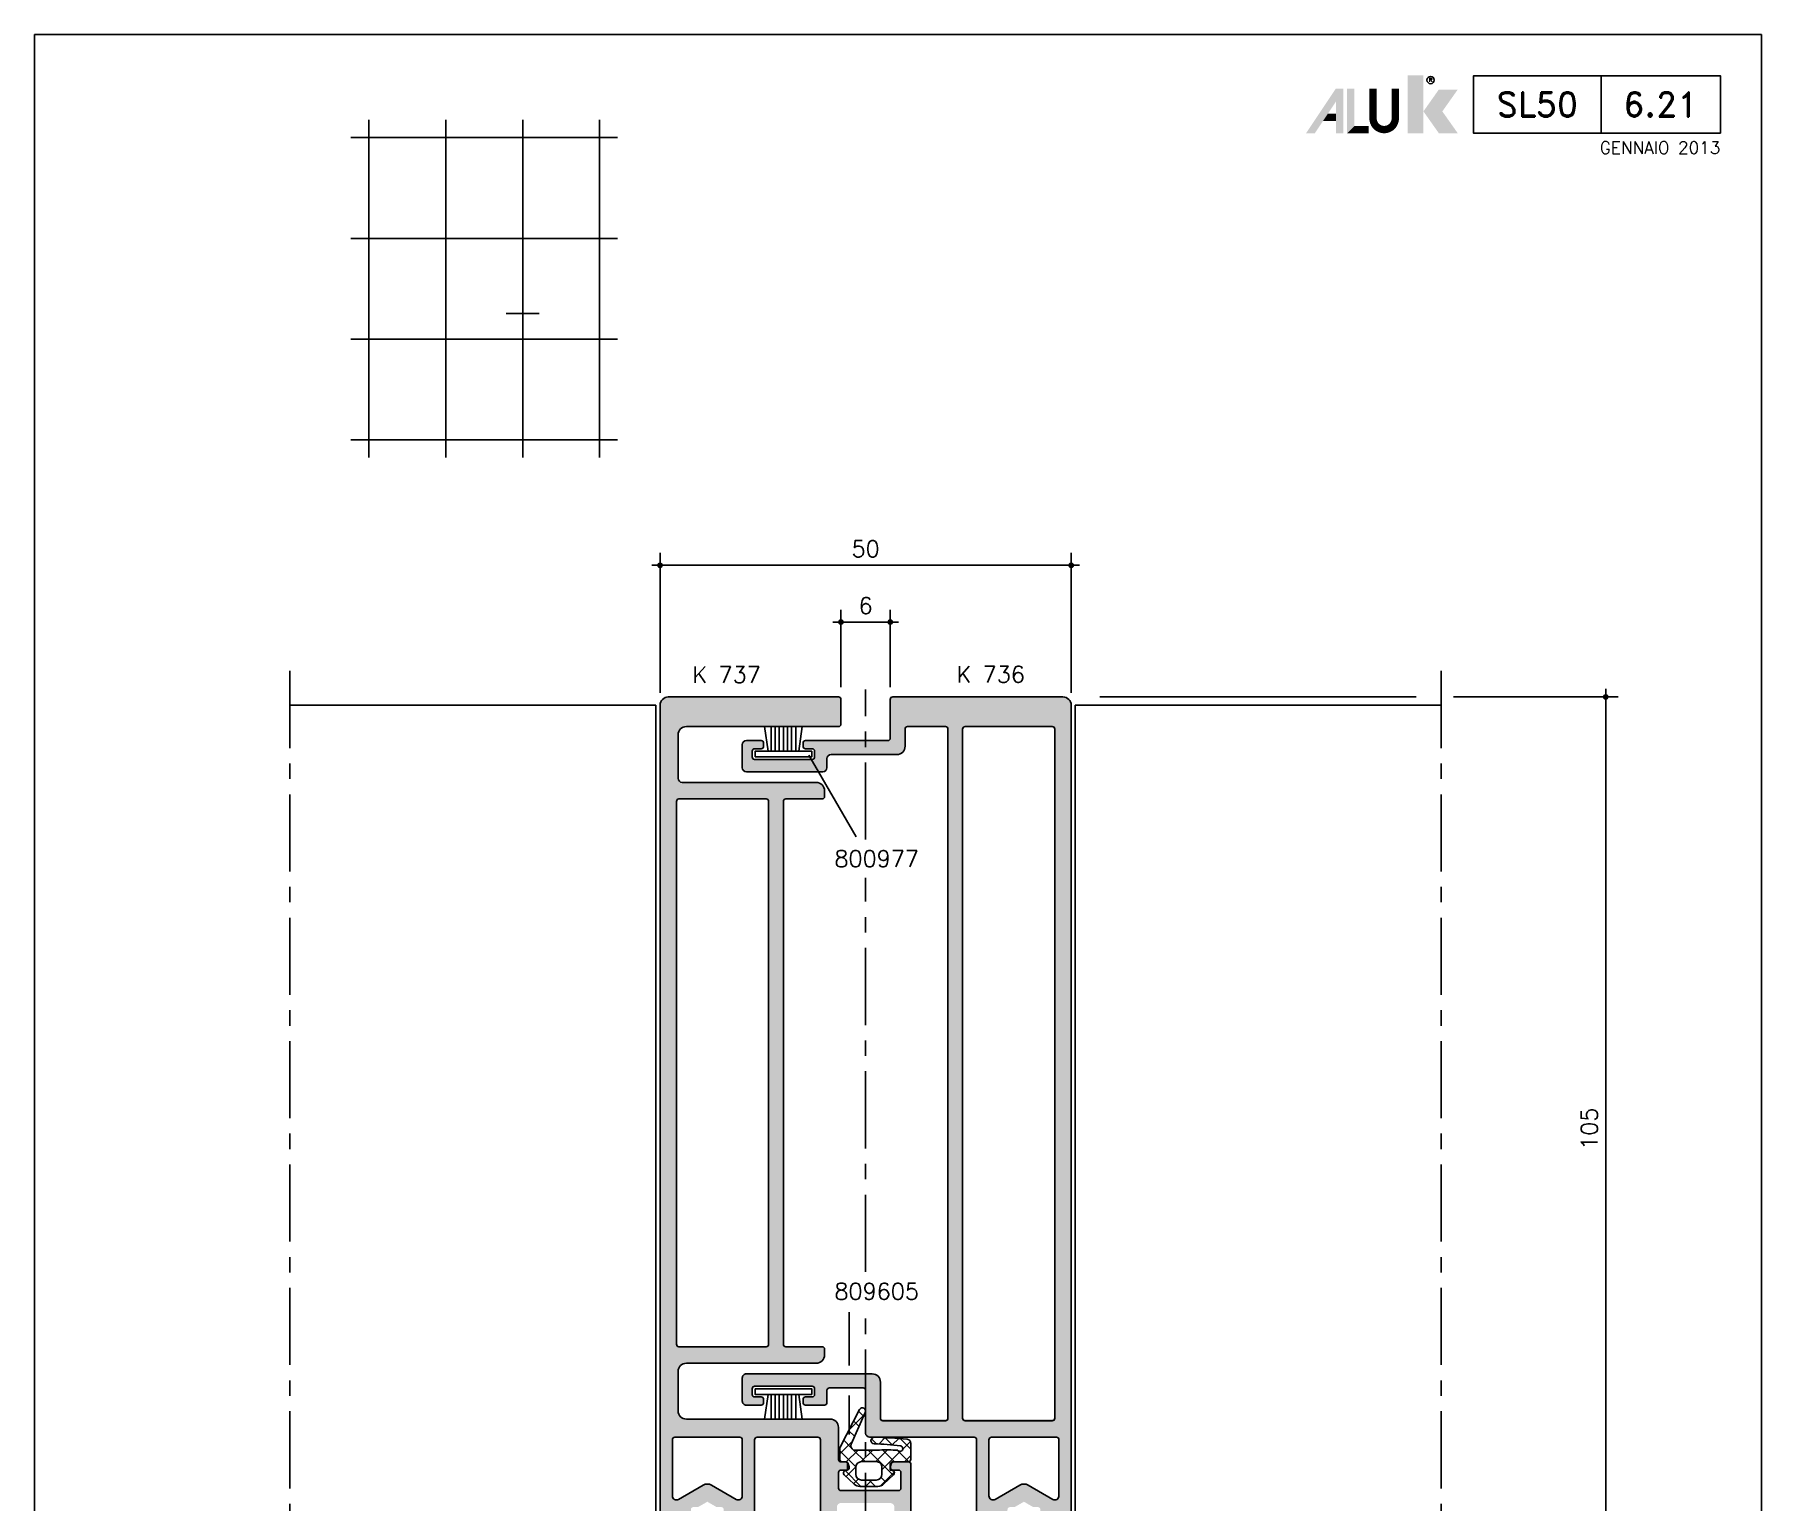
# Model space of a CAD drawing. Extents: x 0 to 4131, y -1600 to 527.
# Drawn here: x 690 to 900, y -201.3 to -23 of the extents above; entities that cross this region are included whole.
import ezdxf
from ezdxf.enums import TextEntityAlignment as Align

# ---------------------------------------------------------------- set-up
doc = ezdxf.new("R2010")
doc.units = 0
doc.header["$LTSCALE"] = 7.5
doc.header["$MEASUREMENT"] = 0
doc.linetypes.add('CENTER', pattern=[2, 1.25, -0.25, 0.25, -0.25])
doc.layers.get('0').update_dxf_attribs({"linetype": 'CONTINUOUS'})
doc.layers.get('DEFPOINTS').update_dxf_attribs({"linetype": 'CONTINUOUS'})
for name, color, linetype in [('ASSI', 1, 'CENTER'), ('FILL', 8, 'CONTINUOUS'), ('FINE', 7, 'CONTINUOUS'), ('GOMMA', 3, 'CONTINUOUS'), ('GROSSA', 4, 'CONTINUOUS'), ('MARCHIO', 7, 'CONTINUOUS'), ('QUOTE', 254, 'CONTINUOUS')]:
    doc.layers.add(name, color=color, linetype=linetype)
doc.styles.add('RD', font='ROMAND.SHX', dxfattribs={"height": 3})
doc.styles.get("Standard").update_dxf_attribs({"font": 'romans.shx'})
doc.dimstyles.new('SCALA_1-1$0', dxfattribs={"dimtxt": 2, "dimasz": 1, "dimexe": 1.5, "dimexo": 1.5, "dimgap": 1, "dimtad": 3, "dimdsep": 46, "dimtxsty": 'Standard', "dimblk1": 'PUNTO', "dimblk2": 'PUNTO', "dimsah": 1, "dimcen": 0.09, "dimclrt": 2, "dimadec": 0, "dimazin": 0, "dimtfac": 0.7, "dimtmove": 0, "dimatfit": 3, "dimldrblk": 'PUNTO', "dimfxl": 1, "dimtolj": 2, "dimarcsym": 0})

# ---------------------------------------------------------------- blocks, each defined once
blk = doc.blocks.new('PUNTO')
blk.add_line((-1, 0), (1, 0))
at = {"const_width": 0.35}
blk.add_lwpolyline([(-0.1750000000000114, 0, 1), (0.1750000000000114, 0, 1)], format="xyb", close=True, dxfattribs=at)
blk = doc.blocks.new('*D197')
at = {"layer": 'DEFPOINTS', "color": 0, "transparency": 16777216}
for p in [(861.0636724934901, -103.5325072467887), (881.0636724934901, -103.5325072467887), (861.0636724934901, -208.5325072467887)]:
    blk.add_point(p, dxfattribs=at)
at = {"layer": 'QUOTE', "color": 0, "lineweight": -2, "transparency": 16777216}
for p, q in [((862.5636724934901, -103.5325072467887), (882.5636724934901, -103.5325072467887)), ((881.0636724934901, -207.5325072467887), (881.0636724934901, -104.5325072467887)), ((862.5636724934901, -208.5325072467887), (882.5636724934901, -208.5325072467887))]:
    blk.add_line(p, q, dxfattribs=at)
for p, rotation in [((881.0636724934901, -103.5325072467887), 90), ((881.0636724934901, -208.5325072467887), 270)]:
    blk.add_blockref('PUNTO', p, dxfattribs=dict(at, rotation=rotation))
at = {"layer": 'QUOTE', "color": 2, "transparency": 16777216, "insert": (879.0636724934899, -156.0325072467889), "char_height": 2, "attachment_point": 5, "rotation": 90}
blk.add_mtext('\\A2;105', dxfattribs=at)
blk = doc.blocks.new('*D199')
at = {"layer": 'DEFPOINTS', "color": 0, "transparency": 16777216}
for p in [(816.0636724934895, -87.5311396012612), (766.0636724934895, -104.5325072467888), (816.0636724934895, -104.532507246789)]:
    blk.add_point(p, dxfattribs=at)
at = {"layer": 'QUOTE', "color": 0, "lineweight": -2, "transparency": 16777216}
for p, q in [((766.0636724934895, -103.0325072467888), (766.0636724934895, -86.0311396012612)), ((816.0636724934895, -103.032507246789), (816.0636724934895, -86.0311396012612)), ((767.0636724934895, -87.5311396012612), (815.0636724934895, -87.5311396012612))]:
    blk.add_line(p, q, dxfattribs=at)
at = {"layer": 'QUOTE', "color": 0, "lineweight": -2, "transparency": 16777216, "rotation": 180}
blk.add_blockref('PUNTO', (766.0636724934895, -87.5311396012612), dxfattribs=at)
at = {"layer": 'QUOTE', "color": 0, "lineweight": -2, "transparency": 16777216}
blk.add_blockref('PUNTO', (816.0636724934895, -87.5311396012612), dxfattribs=at)
at = {"layer": 'QUOTE', "color": 2, "transparency": 16777216, "insert": (791.0636724934895, -85.5311396012612), "char_height": 2, "attachment_point": 5}
blk.add_mtext('\\A2;50', dxfattribs=at)
blk = doc.blocks.new('*D200')
at = {"layer": 'DEFPOINTS', "color": 0, "transparency": 16777216}
for p in [(794.0605244104049, -94.42499442584449), (788.0636724934895, -103.8325072467889), (794.0605244104049, -103.832507246789)]:
    blk.add_point(p, dxfattribs=at)
at = {"layer": 'QUOTE', "color": 0, "lineweight": -2, "transparency": 16777216}
for p, q in [((788.0636724934895, -102.3325072467889), (788.0636724934895, -92.92499442584449)), ((789.0636724934895, -94.42499442584449), (793.0605244104049, -94.42499442584449)), ((794.0605244104049, -102.332507246789), (794.0605244104049, -92.92499442584449))]:
    blk.add_line(p, q, dxfattribs=at)
at = {"layer": 'QUOTE', "color": 0, "lineweight": -2, "transparency": 16777216, "rotation": 180}
blk.add_blockref('PUNTO', (788.0636724934895, -94.42499442584449), dxfattribs=at)
at = {"layer": 'QUOTE', "color": 0, "lineweight": -2, "transparency": 16777216}
blk.add_blockref('PUNTO', (794.0605244104049, -94.42499442584449), dxfattribs=at)
at = {"layer": 'QUOTE', "color": 2, "transparency": 16777216, "insert": (791.0620984519472, -92.42499442584449), "char_height": 2, "attachment_point": 5}
blk.add_mtext('\\A2;6', dxfattribs=at)
blk = doc.blocks.new('NMD')
at = {"layer": 'MARCHIO'}
blk.add_line((-19.50147934574323, -11.99999999951831), (-19.50147934574323, -5), dxfattribs=at)
at = {"layer": 'MARCHIO', "const_width": 0.8940816252993522}
blk.add_lwpolyline([(-44.52990537063704, -6.560045326696226), (-44.52990537063704, -10.20148341598349, -1), (-47.2328569124073, -10.20148341598349), (-47.2328569124073, -6.560045326696226)], format="xyb", dxfattribs=at)
at = {"layer": 'MARCHIO'}
blk.add_lwpolyline([(-5, -11.9999999995182), (-35.0029586914865, -11.99999999951831), (-35.0029586914865, -5.000000000000114), (-5, -5)], close=True, dxfattribs=at)
blk.add_circle((-40.22975519054793, -5.53274893474395), 0.442301161380581, dxfattribs=at)
for points in [[(-43.01116324381744, -4.962846688377454), (-41.13419014878346, -4.962846688377454), (-43.01116324381741, -11.99999999951829), (-41.1341901487834, -11.99999999951832)], [(-55.38160161531025, -11.99999999951829), (-54.30890331492077, -11.99999999951829), (-51.75496516676219, -6.560045326696248), (-51.73432503771241, -8.13813258370574)], [(-51.75496516676219, -6.560045326696248), (-51.73432503771241, -8.13813258370574), (-50.84024341241303, -6.560045326696248), (-50.84024341241303, -11.99999999951832)], [(-51.73432503771238, -11.99999999951832), (-50.84024341241303, -11.99999999951832), (-51.73432503771241, -8.13813258370574)], [(-50.38284926682724, -6.560045326696226), (-49.48876764152789, -6.560045326696226), (-50.38284926682724, -11.99999999951832), (-49.48876764152789, -11.10591837421894)], [(-39.22923636995171, -6.682906760413069), (-36.93009059657882, -6.68290676041309), (-41.10585751316535, -9.341453379965678), (-38.80671173979249, -9.341453379965678)], [(-52.72995742831989, -9.631581169617007), (-53.32601184518612, -10.52566279491632), (-51.73432503771235, -9.631581169616993), (-51.73432503771238, -10.52566279491634)], [(-41.10585751316535, -9.341453379965678), (-38.80671173979249, -9.341453379965678), (-39.22923636995174, -11.99999999951832), (-36.93009059657888, -11.99999999951832)], [(-49.48876764152789, -11.10591837421894), (-50.38284926682724, -11.99999999951832), (-47.76870756949228, -11.10591837421898), (-47.76870756949228, -11.99999999951832)]]:
    blk.add_solid(points, dxfattribs=at)
blk.add_text('R', height=0.4444645296249439, dxfattribs=at).set_placement((-40.22975519054793, -5.53274893474395), align=Align.MIDDLE)
at = {"layer": 'MARCHIO', "color": 2, "style": 'RD'}
for tag, p in [('SERIE', (-27.24999999999983, -8.5)), ('PAG', (-12.24999999999983, -8.5))]:
    blk.add_attdef(tag, text='', height=3, dxfattribs=at).set_placement(p, align=Align.MIDDLE)
at = {"layer": 'MARCHIO', "color": 2}
blk.add_attdef('REVISIONE', text='', height=1.5, dxfattribs=at).set_placement((-5.004068828642176, -14.50321972118864), align=Align.RIGHT)

msp = doc.modelspace()

# ---------------------------------------------------------------- hatches: boundary and pattern name
at = {"layer": 'FILL'}
h = msp.add_hatch(color=253, dxfattribs=at)
edge = h.paths.add_edge_path(flags=17)
edge.add_arc((768.3636724934895, -116.2325072467892), 0.3000000000000682, 89.99999999999729, 179.9999999999891)
edge.add_line((768.0636724934895, -116.2325072467892), (768.0636724934895, -182.2325072467887))
edge.add_arc((768.3636724934895, -182.2325072467887), 0.3000000000000398, 180.0000000000054, 270.0000000000054)
edge.add_line((768.3636724934895, -182.5325072467887), (778.9636724934901, -182.5325072467888))
edge.add_arc((778.9636724934901, -182.2325072467888), 0.3000000000000398, 269.9999999999946, 359.9999999999946)
edge.add_line((779.2636724934903, -182.2325072467888), (779.2636724934895, -116.2325072467891))
edge.add_arc((778.9636724934894, -116.2325072467891), 0.3000000000000114, 359.9999999999946, 449.9999999999891)
edge.add_line((778.9636724934894, -115.9325072467891), (768.3636724934895, -115.9325072467892))
edge = h.paths.add_edge_path()
edge.add_line((772.947647089705, -202.0325072467889), (771.8136724934893, -201.3778067084096))
edge.add_line((771.8136724934893, -201.3778067084096), (770.6796978972737, -202.0325072467888))
edge.add_line((770.6796978972739, -202.0325072467888), (770.1136724934895, -202.0325072467889))
edge.add_arc((770.1136724934894, -202.3325072467889), 0.3000000000000114, 89.99999999998914, 179.9999999999946)
edge.add_line((769.8136724934893, -202.3325072467889), (769.8136724934893, -203.2325072467889))
edge.add_arc((769.5136724934895, -203.232507246789), 0.2999999999998977, -89.99999999998909, 2.1714186004828662e-11, ccw=False)
edge.add_line((769.5136724934896, -203.5325072467889), (767.8636724934895, -203.5325072467889))
edge.add_arc((767.8636724934895, -203.8325072467889), 0.2999999999999545, 90, 180.0000000000109)
edge.add_line((767.5636724934895, -203.832507246789), (767.5636724934895, -207.0325072467889))
edge.add_arc((767.8636724934895, -207.032507246789), 0.2999999999999545, 179.9999999999891, 270)
edge.add_line((767.8636724934895, -207.3325072467889), (768.7636724934896, -207.332507246789))
edge.add_arc((768.7636724934896, -207.6325072467889), 0.2999999999999545, -1.0913936421275139e-11, 90, ccw=False)
edge.add_line((769.0636724934895, -207.632507246789), (769.0636724934895, -207.708243178077))
edge.add_arc((768.7636724934896, -207.7082431780771), 0.2999999999999545, -44.999999999999886, 1.0913936421275139e-11, ccw=False)
edge.add_line((768.9758045278454, -207.920375212433), (768.4515404591334, -208.4446392811448))
edge.add_arc((768.2394084247776, -208.2325072467889), 0.2999999999999542, 270, 315, ccw=False)
edge.add_line((768.2394084247776, -208.5325072467888), (766.3636724934895, -208.5325072467888))
edge.add_arc((766.3636724934895, -208.2325072467889), 0.2999999999999545, 179.9999999999891, 270, ccw=False)
edge.add_line((766.0636724934895, -208.2325072467888), (766.0636724934895, -104.5325072467889))
edge.add_arc((767.0636724934895, -104.5325072467888), 1, 90, 179.9999999999984, ccw=False)
edge.add_line((767.0636724934895, -103.5325072467888), (787.7636724934896, -103.5325072467888))
edge.add_arc((787.7636724934896, -103.8325072467888), 0.2999999999999545, -1.0913936421275139e-11, 90, ccw=False)
edge.add_line((788.0636724934895, -103.8325072467889), (788.0636724934895, -106.8325072467889))
edge.add_arc((787.7636724934896, -106.8325072467889), 0.2999999999999545, -90, 5.4001247917767614e-12, ccw=False)
edge.add_line((787.7636724934896, -107.1325072467889), (769.2636724934896, -107.1325072467889))
edge.add_arc((769.2636724934896, -108.1325072467889), 1, 90, 180)
edge.add_line((768.2636724934896, -108.1325072467889), (768.2636724934896, -113.4325072467889))
edge.add_arc((768.7636724934896, -113.4325072467889), 0.5, 180, 270)
edge.add_line((768.7636724934896, -113.9325072467889), (785.0668205765742, -113.9325072467889))
edge.add_arc((785.0668205765742, -114.9325072467889), 1, 0, 90, ccw=False)
edge.add_line((786.0668205765742, -114.9325072467889), (786.0668205765742, -115.6325072467889))
edge.add_arc((785.7668205765741, -115.6325072467889), 0.3000000000000256, 269.99999999999187, 359.99999999999454, ccw=False)
edge.add_line((785.766820576574, -115.9325072467889), (781.3636724934895, -115.932507246789))
edge.add_arc((781.3636724934896, -116.2325072467889), 0.3000000000000114, 90.00000000000813, 180)
edge.add_line((781.0636724934895, -116.2325072467889), (781.0636724934895, -182.2325072467887))
edge.add_arc((781.3636724934895, -182.2325072467888), 0.2999999999999829, 179.9999999999946, 269.9999999999946)
edge.add_line((781.3636724934895, -182.5325072467887), (785.766820576574, -182.5325072467887))
edge.add_arc((785.766820576574, -182.8325072467887), 0.3000000000000398, 5.4001247917767614e-12, 90.0000000000054, ccw=False)
edge.add_line((786.0668205765742, -182.8325072467887), (786.0668205765742, -183.5325072467889))
edge.add_arc((785.0668205765742, -183.5325072467888), 1, -90, 0, ccw=False)
edge.add_line((785.0668205765742, -184.5325072467888), (769.2636724934896, -184.5325072467888))
edge.add_arc((769.2636724934896, -185.5325072467888), 1, 90, 180)
edge.add_line((768.2636724934896, -185.5325072467888), (768.2636724934896, -190.3325072467888))
edge.add_arc((769.2636724934896, -190.3325072467888), 1, 180, 270)
edge.add_line((769.2636724934896, -191.3325072467888), (786.7636724934897, -191.3325072467888))
edge.add_arc((786.5762000840907, -192.5054009212878), 1.1877817459305, -1.3076584923858263, 80.91880067691602, ccw=False)
edge.add_line((787.7636724934896, -192.5325072467888), (787.7636724934895, -196.2325072467889))
edge.add_arc((788.0636724934895, -196.2325072467889), 0.2999999999999545, 179.9999999999946, 270)
edge.add_line((788.0636724934895, -196.5325072467888), (788.6564928165172, -196.5325072467888))
edge.add_arc((788.6564928165172, -196.8325072467889), 0.3000000000000114, 15.000000000004775, 90.00000000000807, ccw=False)
edge.add_line((788.9462705644039, -196.7548615332581), (789.0534502413764, -197.1548615332581))
edge.add_arc((788.7636724934897, -197.2325072467888), 0.2999999999999893, -90.00000000001091, 14.999999999994998, ccw=False)
edge.add_line((788.7636724934896, -197.5325072467888), (788.0636724934894, -197.5325072467889))
edge.add_arc((788.0636724934895, -197.8325072467889), 0.2999999999999545, 90, 180.0000000000054)
edge.add_line((787.7636724934896, -197.8325072467889), (787.7636724934896, -199.7325072467889))
edge.add_arc((788.0636724934895, -199.7325072467889), 0.2999999999999545, 179.9999999999946, 270)
edge.add_line((788.0636724934895, -200.0325072467888), (795.0636724934895, -200.0325072467888))
edge.add_arc((795.0636724934895, -199.7325072467889), 0.2999999999999545, 270.0000000000027, 360.0000000000109)
edge.add_line((795.3636724934895, -199.7325072467888), (795.3636724934895, -197.8325072467888))
edge.add_arc((795.0636724934895, -197.8325072467888), 0.2999999999999545, 0, 90)
edge.add_line((795.0636724934895, -197.5325072467888), (794.3636724934895, -197.5325072467888))
edge.add_arc((794.3636724934894, -197.2325072467888), 0.2999999999999829, 164.9999999999945, 270.00000000001086, ccw=False)
edge.add_line((794.0738947456027, -197.154861533258), (794.1810744225752, -196.7548615332581))
edge.add_arc((794.4708521704619, -196.8325072467889), 0.3000000000000114, 89.99999999998909, 164.9999999999893, ccw=False)
edge.add_line((794.470852170462, -196.5325072467889), (796.2636724934895, -196.5325072467889))
edge.add_arc((796.2636724934895, -196.8325072467889), 0.3000000000000114, 5.4001247917767614e-12, 90.00000000001091, ccw=False)
edge.add_line((796.5636724934895, -196.8325072467889), (796.5636724934895, -207.0325072467888))
edge.add_line((796.5636724934895, -207.0325072467888), (796.5636724934895, -228.2325072467888))
edge.add_arc((796.2636724934896, -228.2325072467889), 0.2999999999999545, -90, 1.0913936421275139e-11, ccw=False)
edge.add_line((796.2636724934896, -228.5325072467888), (794.9636724934894, -228.5325072467888))
edge.add_line((794.9636724934894, -228.5325072467888), (794.2636724934895, -227.8325072467889))
edge.add_line((794.2636724934894, -227.8325072467889), (794.2636724934894, -227.3325072467889))
edge.add_line((794.2636724934894, -227.3325072467889), (795.3636724934894, -227.3325072467889))
edge.add_line((795.3636724934895, -227.3325072467889), (795.3636724934895, -225.8604128659251))
edge.add_line((795.3636724934895, -225.8604128659251), (793.0636724934895, -224.5325072467889))
edge.add_line((793.0636724934895, -224.5325072467889), (793.0636724934895, -212.5325072467889))
edge.add_arc((791.0636724934895, -212.5325072467889), 2, 0, 180)
edge.add_line((789.0636724934895, -212.5325072467889), (789.0636724934895, -224.5325072467889))
edge.add_line((789.0636724934895, -224.5325072467889), (786.7636724934895, -225.8604128659251))
edge.add_line((786.7636724934894, -225.8604128659251), (786.7636724934894, -227.3325072467889))
edge.add_line((786.7636724934894, -227.3325072467889), (787.8636724934894, -227.3325072467889))
edge.add_line((787.8636724934895, -227.3325072467889), (787.8636724934895, -227.8325072467889))
edge.add_line((787.8636724934895, -227.8325072467889), (787.1636724934896, -228.5325072467888))
edge.add_line((787.1636724934895, -228.5325072467888), (785.8636724934894, -228.5325072467889))
edge.add_arc((785.8636724934894, -228.2325072467889), 0.3000000000000114, 180.0000000000109, 270.00000000001086, ccw=False)
edge.add_line((785.5636724934893, -228.2325072467889), (785.5636724934895, -193.8325072467888))
edge.add_arc((785.2636724934896, -193.8325072467888), 0.2999999999999545, 359.9999999999946, 450)
edge.add_line((785.2636724934896, -193.5325072467888), (777.8636724934893, -193.5325072467888))
edge.add_arc((777.8636724934893, -193.8325072467887), 0.2999999999999545, 90.00000000000271, 180.0000000000109)
edge.add_line((777.5636724934893, -193.8325072467887), (777.5636724934894, -208.2325072467888))
edge.add_arc((777.2636724934896, -208.2325072467889), 0.2999999999999545, -90, 1.0913936421275139e-11, ccw=False)
edge.add_line((777.2636724934896, -208.5325072467888), (775.3879365622014, -208.5325072467888))
edge.add_arc((775.3879365622014, -208.2325072467888), 0.2999999999999829, 224.9999999999866, 269.9999999999864, ccw=False)
edge.add_line((775.1758045278455, -208.4446392811448), (774.6515404591336, -207.9203752124329))
edge.add_arc((774.8636724934895, -207.7082431780769), 0.3000000000000044, 179.9999999999946, 224.9999999999981, ccw=False)
edge.add_line((774.5636724934895, -207.7082431780769), (774.5636724934895, -207.6325072467889))
edge.add_arc((774.8636724934895, -207.6325072467889), 0.2999999999999545, 90, 180.0000000000109, ccw=False)
edge.add_line((774.8636724934895, -207.3325072467889), (775.7636724934896, -207.332507246789))
edge.add_arc((775.7636724934896, -207.032507246789), 0.2999999999999545, 270, 360.0000000000109)
edge.add_line((776.0636724934895, -207.032507246789), (776.0636724934895, -203.8325072467889))
edge.add_arc((775.7636724934896, -203.8325072467889), 0.2999999999999545, 359.9999999999946, 450)
edge.add_line((775.7636724934896, -203.532507246789), (774.1136724934895, -203.532507246789))
edge.add_arc((774.1136724934895, -203.2325072467889), 0.3000000000000682, 180.0000000000109, 270, ccw=False)
edge.add_line((773.8136724934893, -203.2325072467889), (773.8136724934893, -202.3325072467889))
edge.add_arc((773.5136724934894, -202.332507246789), 0.3000000000000682, 5.428146656363167e-12, 90)
edge.add_line((773.5136724934894, -202.0325072467889), (772.9476470897051, -202.0325072467889))
edge = h.paths.add_edge_path(flags=16)
edge.add_line((767.5636724934895, -200.6561188706712), (767.5636724934895, -193.8325072467888))
edge.add_arc((767.8636724934895, -193.8325072467887), 0.2999999999999829, 90.0000000000054, 180.0000000000054, ccw=False)
edge.add_line((767.8636724934895, -193.5325072467887), (775.7636724934894, -193.5325072467888))
edge.add_arc((775.7636724934894, -193.8325072467888), 0.3000000000000398, 5.4001247917767614e-12, 90.0000000000054, ccw=False)
edge.add_line((776.0636724934893, -193.8325072467888), (776.0636724934894, -200.6561188731739))
edge.add_arc((775.5636724934895, -200.6561188731739), 0.4999999999999716, -120.00000010754701, 0, ccw=False)
edge.add_line((775.3136724926767, -201.0891315745968), (772.3136725043266, -199.3570807662459))
edge.add_arc((771.8136725043266, -200.2231061700303), 1.00000000000003, 59.99999999999817, 119.999999999996)
edge.add_line((771.3136725043266, -199.3570807662459), (768.3136724926766, -201.0891315730327))
edge.add_arc((768.0636724934894, -200.6561188706712), 0.4999999999999585, 180, 299.9999998924515, ccw=False)
edge = h.paths.add_edge_path(flags=16)
edge.add_arc((794.0636724934895, -202.0325072467885), 0.5, 0, 90)
edge.add_line((794.0636724934895, -201.5325072467885), (788.0636724934895, -201.5325072467885))
edge.add_arc((788.0636724934895, -202.0325072467885), 0.5, 90, 180)
edge.add_line((787.5636724934895, -202.0325072467885), (787.5636724934895, -207.3363548240819))
edge.add_arc((788.0636724934895, -207.3363548240819), 0.5, 180, 300.0000000000005)
edge.add_arc((791.0636724934895, -212.5325072467886), 5.500000000000106, 59.99999999999869, 120.0000000000002, ccw=False)
edge.add_arc((794.0636724934898, -207.336354824082), 0.4999999999999866, 239.9999999999972, 360.0000000000016)
edge.add_line((794.5636724934898, -207.336354824082), (794.5636724934895, -202.0325072467885))
h = msp.add_hatch(color=253, dxfattribs=at)
edge = h.paths.add_edge_path()
edge.add_arc((807.2636724934896, -207.708243178077), 0.2999999999999545, -44.999999999999886, 0, ccw=False)
edge.add_line((807.4758045278456, -207.9203752124329), (806.9515404591338, -208.4446392811448))
edge.add_arc((806.7394084247777, -208.2325072467888), 0.3000000000000044, 270.00000000001353, 315.0000000000096, ccw=False)
edge.add_line((806.7394084247778, -208.5325072467888), (804.8636724934897, -208.5325072467888))
edge.add_arc((804.8636724934897, -208.2325072467887), 0.3000000000000682, 180.0000000000109, 270, ccw=False)
edge.add_line((804.5636724934895, -208.2325072467888), (804.5636724934897, -193.8325072467887))
edge.add_arc((804.2636724934897, -193.8325072467887), 0.3000000000000114, 1.085629331272839e-11, 90.00000000001086)
edge.add_line((804.2636724934896, -193.5325072467887), (791.5636724934894, -193.5325072467888))
edge.add_arc((791.5636724934895, -193.0325072467888), 0.5, 180, 270, ccw=False)
edge.add_line((791.0636724934895, -193.0325072467888), (791.0636724934897, -187.8325072467887))
edge.add_arc((790.7636724934896, -187.8325072467887), 0.2999999999999403, 359.9999999999946, 450.0000000000027)
edge.add_line((790.7636724934896, -187.5325072467888), (786.6636724934895, -187.5325072467888))
edge.add_arc((786.6636724934895, -187.8325072467888), 0.3000000000000398, 89.99999999999186, 179.9999999999837)
edge.add_line((786.3636724934895, -187.8325072467887), (786.3636724934895, -189.3325072467889))
edge.add_arc((786.0636724934895, -189.3325072467889), 0.2999999999999403, -90.00000000000267, 5.4001247917767614e-12, ccw=False)
edge.add_line((786.0636724934895, -189.6325072467888), (783.7636724934896, -189.6325072467888))
edge.add_arc((783.7636724934895, -189.3325072467886), 0.3000000000001535, 180.0000000000163, 270.00000000000813, ccw=False)
edge.add_line((783.4636724934894, -189.3325072467887), (783.4636724934894, -188.9325072467888))
edge.add_arc((783.7636724934895, -188.9325072467888), 0.3000000000001108, 89.99999999998653, 179.9999999999837, ccw=False)
edge.add_line((783.7636724934896, -188.6325072467887), (784.5636724934895, -188.6325072467888))
edge.add_arc((784.5636724934894, -188.3325072467888), 0.3000000000000114, 270.0000000000109, 360.0000000000109)
edge.add_line((784.8636724934895, -188.3325072467887), (784.8636724934896, -187.6325072467888))
edge.add_arc((784.5636724934895, -187.6325072467888), 0.3000000000000824, 5.42814665636291e-12, 89.99999999999729)
edge.add_line((784.5636724934895, -187.3325072467887), (777.5636724934895, -187.3325072467889))
edge.add_arc((777.5636724934895, -187.6325072467888), 0.2999999999999545, 90, 180)
edge.add_line((777.2636724934896, -187.6325072467888), (777.2636724934895, -188.3325072467889))
edge.add_arc((777.5636724934894, -188.3325072467888), 0.3000000000000114, 180.0000000000109, 270.0000000000109)
edge.add_line((777.5636724934895, -188.6325072467888), (778.3636724934895, -188.6325072467888))
edge.add_arc((778.3636724934895, -188.9325072467888), 0.2999999999999545, 0, 90, ccw=False)
edge.add_line((778.6636724934895, -188.9325072467888), (778.6636724934897, -189.3325072467887))
edge.add_arc((778.3636724934895, -189.3325072467886), 0.3000000000000824, 269.999999999981, 359.99999999998374, ccw=False)
edge.add_line((778.3636724934895, -189.6325072467887), (776.5636724934895, -189.6325072467888))
edge.add_arc((776.5636724934895, -189.1325072467887), 0.5000000000000284, 179.9999999999902, 269.9999999999951, ccw=False)
edge.add_line((776.0636724934895, -189.1325072467887), (776.0636724934895, -186.3325072467889))
edge.add_arc((776.5636724934895, -186.3325072467888), 0.5000000000000568, 90.00000000000648, 180.0000000000065, ccw=False)
edge.add_line((776.5636724934895, -185.8325072467887), (791.8636724934897, -185.8325072467887))
edge.add_arc((791.8636724934897, -186.8325072467887), 1, 0, 90, ccw=False)
edge.add_line((792.8636724934897, -186.8325072467887), (792.8636724934896, -191.0325072467888))
edge.add_arc((793.1636724934897, -191.0325072467887), 0.300000000000054, 180.0000000000054, 270.0000000000027)
edge.add_line((793.1636724934897, -191.3325072467888), (800.7636724934896, -191.3325072467888))
edge.add_arc((800.7636724934896, -191.0325072467887), 0.3000000000000114, 270, 360)
edge.add_line((801.0636724934895, -191.0325072467887), (801.0636724934895, -107.4325072467888))
edge.add_arc((800.7636724934896, -107.4325072467888), 0.2999999999999829, 359.9999999999946, 450.0000000000054)
edge.add_line((800.7636724934896, -107.1325072467889), (796.1605244104051, -107.1325072467889))
edge.add_arc((796.160524410405, -107.4325072467889), 0.3000000000000114, 89.99999999998914, 180)
edge.add_line((795.8605244104049, -107.4325072467889), (795.8605244104049, -109.5325072467887))
edge.add_arc((794.8605244104049, -109.5325072467887), 1, -90, 0, ccw=False)
edge.add_line((794.8605244104049, -110.5325072467887), (786.8636724934894, -110.5325072467888))
edge.add_arc((786.8636724934895, -111.0325072467888), 0.5, 90, 180)
edge.add_line((786.3636724934895, -111.0325072467888), (786.3636724934895, -112.1325072467888))
edge.add_arc((785.8636724934895, -112.1325072467888), 0.5, -90, 0, ccw=False)
edge.add_line((785.8636724934895, -112.6325072467888), (776.5636724934895, -112.6325072467888))
edge.add_arc((776.5636724934895, -112.1325072467888), 0.5, 180, 270, ccw=False)
edge.add_line((776.0636724934895, -112.1325072467888), (776.0636724934895, -109.3325072467888))
edge.add_arc((776.5636724934895, -109.3325072467888), 0.5, 90, 180, ccw=False)
edge.add_line((776.5636724934895, -108.8325072467888), (778.3636724934895, -108.8325072467889))
edge.add_arc((778.3636724934895, -109.1325072467888), 0.2999999999999261, -5.5138116294983774e-12, 90, ccw=False)
edge.add_line((778.6636724934895, -109.1325072467889), (778.6636724934895, -109.5325072467888))
edge.add_arc((778.3636724934894, -109.5325072467889), 0.3000000000000114, -89.99999999998909, 1.0913936421275139e-11, ccw=False)
edge.add_line((778.3636724934895, -109.8325072467889), (777.5636724934895, -109.8325072467889))
edge.add_arc((777.5636724934894, -110.1325072467889), 0.3000000000000114, 89.99999999998914, 179.9999999999891)
edge.add_line((777.2636724934894, -110.1325072467889), (777.2636724934895, -110.8325072467889))
edge.add_arc((777.5636724934895, -110.8325072467889), 0.2999999999999545, 180, 270)
edge.add_line((777.5636724934895, -111.1325072467889), (784.5636724934895, -111.1325072467889))
edge.add_arc((784.5636724934895, -110.8325072467889), 0.2999999999999261, 270, 360.0000000000055)
edge.add_line((784.8636724934895, -110.8325072467889), (784.8636724934896, -110.1325072467889))
edge.add_arc((784.5636724934895, -110.1325072467889), 0.3000000000000114, 1.085629331272839e-11, 90.00000000001086)
edge.add_line((784.5636724934895, -109.8325072467889), (783.7636724934896, -109.8325072467889))
edge.add_arc((783.7636724934896, -109.5325072467888), 0.3000000000000398, 179.9999999999946, 269.9999999999864, ccw=False)
edge.add_line((783.4636724934896, -109.5325072467888), (783.4636724934894, -109.1325072467889))
edge.add_arc((783.7636724934894, -109.132507246789), 0.3000000000000824, 89.99999999998101, 179.9999999999729, ccw=False)
edge.add_line((783.7636724934896, -108.8325072467889), (793.7605244104049, -108.8325072467887))
edge.add_arc((793.7605244104049, -108.5325072467886), 0.3000000000000398, 269.9999999999919, 359.9999999999837)
edge.add_line((794.0605244104049, -108.5325072467887), (794.0605244104049, -103.8325072467888))
edge.add_arc((794.3605244104049, -103.8325072467889), 0.3000000000000256, 89.99999999999193, 179.9999999999837, ccw=False)
edge.add_line((794.3605244104049, -103.5325072467888), (815.0636724934894, -103.5325072467888))
edge.add_arc((815.0636724934895, -104.5325072467888), 1, 0, 90, ccw=False)
edge.add_line((816.0636724934895, -104.5325072467888), (816.0636724934895, -208.2325072467889))
edge.add_arc((815.7636724934894, -208.2325072467888), 0.3000000000000682, 270, 359.99999999998914, ccw=False)
edge.add_line((815.7636724934894, -208.5325072467888), (813.8879365622014, -208.5325072467888))
edge.add_arc((813.8879365622015, -208.232507246789), 0.2999999999998408, 224.9999999999904, 269.9999999999864, ccw=False)
edge.add_line((813.6758045278457, -208.4446392811448), (813.1515404591337, -207.9203752124329))
edge.add_arc((813.3636724934895, -207.7082431780768), 0.3000000000000748, 180.0000000000217, 225.000000000023, ccw=False)
edge.add_line((813.0636724934895, -207.7082431780769), (813.0636724934897, -207.6325072467889))
edge.add_arc((813.3636724934895, -207.6325072467889), 0.2999999999999545, 90, 180, ccw=False)
edge.add_line((813.3636724934895, -207.3325072467889), (814.2636724934895, -207.3325072467889))
edge.add_arc((814.2636724934896, -207.0325072467888), 0.3000000000000682, 270, 360)
edge.add_line((814.5636724934895, -207.0325072467888), (814.5636724934895, -203.8325072467889))
edge.add_arc((814.2636724934896, -203.8325072467889), 0.3000000000000682, 0, 90)
edge.add_line((814.2636724934896, -203.5325072467888), (812.6136724934896, -203.5325072467889))
edge.add_arc((812.6136724934895, -203.2325072467889), 0.2999999999999545, 179.9999999999891, 270, ccw=False)
edge.add_line((812.3136724934895, -203.2325072467889), (812.3136724934895, -202.3325072467889))
edge.add_arc((812.0136724934896, -202.3325072467889), 0.3000000000000682, 1.085629331272633e-11, 90)
edge.add_line((812.0136724934896, -202.0325072467888), (811.4476470897052, -202.0325072467888))
edge.add_line((811.4476470897052, -202.0325072467888), (810.3136724934897, -201.3778067084096))
edge.add_line((810.3136724934895, -201.3778067084096), (809.1796978972739, -202.0325072467889))
edge.add_line((809.1796978972739, -202.0325072467889), (808.6136724934896, -202.0325072467889))
edge.add_arc((808.6136724934897, -202.332507246789), 0.3000000000000682, 90, 179.9999999999891)
edge.add_line((808.3136724934895, -202.3325072467889), (808.3136724934895, -203.2325072467889))
edge.add_arc((808.0136724934896, -203.2325072467889), 0.3000000000000682, -90, 0, ccw=False)
edge.add_line((808.0136724934896, -203.532507246789), (806.3636724934897, -203.532507246789))
edge.add_arc((806.3636724934896, -203.832507246789), 0.3000000000000114, 89.99999999998914, 179.9999999999891)
edge.add_line((806.0636724934895, -203.8325072467889), (806.0636724934895, -207.0325072467888))
edge.add_arc((806.3636724934897, -207.0325072467888), 0.3000000000000682, 180, 270)
edge.add_line((806.3636724934897, -207.3325072467889), (807.2636724934896, -207.3325072467889))
edge.add_arc((807.2636724934896, -207.6325072467889), 0.3000000000000114, 1.0913936421275139e-11, 90.00000000001091, ccw=False)
edge.add_line((807.5636724934895, -207.6325072467889), (807.5636724934895, -207.708243178077))
edge = h.paths.add_edge_path(flags=16)
edge.add_arc((803.1636724934895, -191.0325072467887), 0.3000000000000114, 180, 270)
edge.add_line((803.1636724934895, -191.3325072467887), (813.7636724934894, -191.3325072467887))
edge.add_arc((813.7636724934894, -191.0325072467887), 0.3000000000000114, 269.9999999999891, 359.9999999999891)
edge.add_line((814.0636724934893, -191.0325072467888), (814.0636724934894, -107.4325072467888))
edge.add_arc((813.7636724934896, -107.4325072467888), 0.2999999999999545, 359.9999999999946, 450)
edge.add_line((813.7636724934896, -107.1325072467889), (803.1636724934896, -107.1325072467889))
edge.add_arc((803.1636724934895, -107.4325072467889), 0.3000000000000114, 89.99999999998914, 180)
edge.add_line((802.8636724934895, -107.4325072467889), (802.8636724934895, -191.0325072467888))
edge = h.paths.add_edge_path(flags=16)
edge.add_arc((810.3136724826524, -200.2231061700303), 1.000000000000012, 59.99999999999733, 119.99999999999679, ccw=False)
edge.add_line((810.8136724826525, -199.3570807662459), (813.8136724943024, -201.0891315730326))
edge.add_arc((814.0636724934895, -200.6561188706712), 0.5000000000000187, 240.0000001075431, 359.9999999999968)
edge.add_line((814.5636724934895, -200.6561188706712), (814.5636724934895, -193.8325072467888))
edge.add_arc((814.2636724934896, -193.8325072467888), 0.3000000000000682, 0, 90)
edge.add_line((814.2636724934896, -193.5325072467887), (806.3636724934897, -193.5325072467889))
edge.add_arc((806.3636724934897, -193.8325072467889), 0.2999999999999829, 90.00000000000541, 180.0000000000054)
edge.add_line((806.0636724934898, -193.8325072467889), (806.0636724934895, -200.6561188731739))
edge.add_arc((806.5636724934895, -200.6561188731739), 0.5000000000000426, 180.0000000000016, 300.0000001075488)
edge.add_line((806.8136724943024, -201.0891315745968), (809.8136724826525, -199.3570807662459))
h = msp.add_hatch(dxfattribs=at)
h.set_pattern_fill('ANSI37', color=137, scale=10, style=0)
h.set_pattern_definition([(45, (690, -320), (-0.8838834764831843, 0.8838834764831844), []), (135, (690, -320), (-0.8838834764831844, -0.8838834764831843), [])])
h.paths.add_polyline_path([(796.5636724934894, -194.2760712132183, 0.3784322187918309), (796.1253604008007, -193.7798912034521, 0.01837320701544813), (792.119803218565, -193.5332832287589, 0.9773372903855287), (792.086857848104, -194.3323942411084, -0.01559738488932589), (795.3101692903094, -194.5731999972854, -1.482880461963109), (794.9589109606658, -195.103898777198, 0.01146641466479427), (792.7614739979306, -195.0889427986824), (791.0636724934895, -195.0889427986824), (791.0636724934895, -196.5024215182654), (792.3536452488427, -196.5024215182654, -0.4142135623730892), (793.0536452488426, -197.2024215182654), (793.0536452488426, -198.0407413246681, -0.4142135623730713), (792.3536452488426, -198.7407413246681), (791.0636724934895, -198.7407413246681), (791.0636724934895, -199.5225072467888), (792.5636724934895, -199.5225072467888, 0.1907243181652194), (793.2481186326524, -199.2515706751577), (794.4690063352384, -198.1053989679087, 0.587916754599341), (794.3413182070203, -197.5969021915113), (794.0636724934895, -197.5225072467888), (794.0636724934895, -196.8225072467887, -0.4142135623730396), (794.3636724934895, -196.5225072467888), (796.2636724934895, -196.5225072467887, 0.4142135623731229), (796.5636724934894, -196.2225072467888)])
h.paths.add_polyline_path([(791.0636724934895, -195.0889427986824), (789.575031364456, -195.0889427986824, -0.3789547792088426), (789.3065083221218, -194.38873364799), (791.0292511705221, -190.7298008478314, 0.9368447298359798), (790.3223024214425, -190.3589809975351), (787.9623964450786, -194.750507849272, 0.1379335167318737), (787.9184239991139, -194.9068724602769), (787.9184239991139, -196.2225072467887, 0.414213562373095), (788.2184239991138, -196.5225072467887), (788.5636724934897, -196.5225072467887, -0.06482094454639842), (788.6404839509686, -196.5325072467888), (788.6564928165172, -196.5325072467888, -0.3394542588633965), (788.946270564404, -196.7548615332581), (789.0534502413765, -197.154861533258, -0.3915372726389535), (788.8636724934897, -197.5153499592634), (788.8636724934897, -197.5225072467888), (788.586026779959, -197.5969021915112, 0.5879167545993402), (788.4583386517409, -198.1053989679087), (789.6792263543268, -199.2515706751577, 0.1907243181652237), (790.3636724934897, -199.5225072467888), (791.0636724934895, -199.5225072467888), (791.0636724934895, -198.7407413246681), (790.5736997381366, -198.7407413246681, -0.4142135623730712), (789.8736997381366, -198.0407413246681), (789.8736997381366, -197.2024215182654, -0.4142135623730889), (790.5736997381366, -196.5024215182654), (791.0636724934895, -196.5024215182654)])

# ---------------------------------------------------------------- linework, layer by layer
at = {"layer": 'ASSI'}
for p, q in [((721.0636724934894, -100.3761901098091), (721.0636724934894, -269.560286289438)), ((861.0636724934897, -100.3761901098091), (861.0636724934897, -269.560286289438)), ((791.0636724934895, -120.8790486381051), (791.0636724934895, -102.6196225138126)), ((791.0636724934895, -173.4220175614097), (791.0636724934895, -125.5277456856392)), ((791.0636724934895, -267.2442937908252), (791.0636724934895, -178.0707146089437))]:
    msp.add_line(p, q, dxfattribs=at)
at = {"layer": 'FINE'}
for p, q in [((765.5643158192603, -104.5325072467889), (721.0636724934894, -104.5325072467888)), ((765.5643158192603, -208.5325072467882), (765.5643158192603, -104.5325072467889)), ((816.5630291677188, -104.5325072467889), (861.0636724934897, -104.5325072467888)), ((816.5630291677188, -208.5325072467882), (816.5630291677188, -104.5325072467889)), ((779.1958160554445, -110.132507246789), (778.7678788178958, -107.132507246789)), ((779.5636724934894, -110.132507246789), (779.5636724934894, -107.132507246789)), ((780.0636724934894, -110.132507246789), (780.0636724934894, -107.132507246789)), ((780.5636724934894, -110.132507246789), (780.5636724934894, -107.132507246789)), ((781.0636724934894, -110.132507246789), (781.0636724934894, -107.132507246789)), ((781.5636724934894, -110.132507246789), (781.5636724934894, -107.132507246789)), ((782.0636724934894, -110.132507246789), (782.0636724934894, -107.132507246789)), ((782.5636724934894, -110.132507246789), (782.5636724934894, -107.132507246789)), ((782.9315289315344, -110.132507246789), (783.359466169083, -107.132507246789)), ((779.1958160554445, -188.3325072467887), (778.7678788178958, -191.3325072467888)), ((779.5636724934894, -188.3325072467887), (779.5636724934894, -191.3325072467888)), ((780.0636724934894, -188.3325072467887), (780.0636724934894, -191.3325072467888)), ((780.5636724934894, -188.3325072467887), (780.5636724934894, -191.3325072467888)), ((781.0636724934894, -188.3325072467887), (781.0636724934894, -191.3325072467888)), ((781.5636724934894, -188.3325072467887), (781.5636724934894, -191.3325072467888)), ((782.0636724934894, -188.3325072467887), (782.0636724934894, -191.3325072467888)), ((782.5636724934894, -188.3325072467887), (782.5636724934894, -191.3325072467888)), ((782.9315289315344, -188.3325072467887), (783.359466169083, -191.3325072467888))]:
    msp.add_line(p, q, dxfattribs=at)
for points in [[(777.6136724934895, -110.832507246789), (784.5136724934895, -110.832507246789), (784.5136724934895, -110.132507246789), (777.6136724934895, -110.132507246789)], [(777.6136724934895, -187.6325072467887), (784.5136724934895, -187.6325072467887), (784.5136724934895, -188.3325072467887), (777.6136724934895, -188.3325072467887)]]:
    msp.add_lwpolyline(points, close=True, dxfattribs=at)
at = {"layer": 'GOMMA'}
for p, q in [((730.641297435878, -74.41684152328185), (730.641297435878, -33.37684152328177)), ((740.0012974358779, -74.41684152328185), (740.0012974358779, -33.37684152328177)), ((749.3612974358778, -74.41684152328185), (749.3612974358778, -33.37684152328177)), ((758.7212974358779, -74.41684152328185), (758.7212974358779, -33.37684152328177)), ((728.4812974358779, -35.53684152328174), (760.881297435878, -35.53684152328174)), ((728.4812974358779, -47.77684152328175), (760.881297435878, -47.77684152328175)), ((728.4812974358779, -60.01684152328176), (760.881297435878, -60.01684152328176)), ((728.4812974358779, -72.25684152328176), (760.881297435878, -72.25684152328176))]:
    msp.add_line(p, q, dxfattribs=at)
for points in [[(788.2184239991138, -196.5225072467887), (788.5636724934897, -196.5225072467887, -0.414213562373095), (788.8636724934897, -196.8225072467887), (788.8636724934897, -197.5225072467888), (788.586026779959, -197.5969021915112, 0.5879167545993323), (788.4583386517409, -198.1053989679087), (789.6792263543268, -199.2515706751577, 0.1907243181652237), (790.3636724934897, -199.5225072467888), (792.5636724934895, -199.5225072467888, 0.1907243181652334), (793.2481186326524, -199.2515706751577), (794.4690063352384, -198.1053989679087, 0.587916754599317), (794.3413182070203, -197.5969021915113), (794.0636724934895, -197.5225072467888), (794.0636724934895, -196.8225072467887, -0.4142135623729979), (794.3636724934895, -196.5225072467888), (796.2636724934895, -196.5225072467887, 0.4142135623731504), (796.5636724934894, -196.2225072467888), (796.5636724934894, -194.2760712132183, 0.3784322187918309), (796.1253604008007, -193.7798912034521, 0.01834935809565104), (792.1250107858485, -193.5334123729497, 0.9837232431141497), (792.086857848104, -194.3323942411084, -0.01559738488932589), (795.3101692903094, -194.5731999972854, -1.482880461963109), (794.9589109606658, -195.103898777198, 0.01146641466479279), (792.7614739979308, -195.0889427986824), (789.575031364456, -195.0889427986824, -0.3789547792089006), (789.3065083221219, -194.3887336479899), (791.0217032166017, -190.5458319439401, 0.9578596039426267), (790.3223024214426, -190.1589809975349), (787.9623964450786, -194.750507849272, 0.1379335167318737), (787.9184239991139, -194.9068724602769), (787.9184239991139, -196.2225072467887, 0.4142135623731365)], [(792.3536452488427, -196.5024215182654), (790.5736997381366, -196.5024215182654, 0.414213562373089), (789.8736997381366, -197.2024215182654), (789.8736997381366, -198.0407413246681, 0.4142135623730711), (790.5736997381366, -198.7407413246681), (792.3536452488426, -198.7407413246681, 0.4142135623730713), (793.0536452488426, -198.0407413246681), (793.0536452488426, -197.2024215182654, 0.4142135623730891)]]:
    msp.add_lwpolyline(points, format="xyb", close=True, dxfattribs=at)
at = {"layer": 'GROSSA'}
msp.add_line((747.3612974358775, -56.92357805035522), (751.3612974358775, -56.92357805035522), dxfattribs=at)
for points in [[(766.0636724934895, -208.2325072467888), (766.0636724934895, -104.5325072467888, -0.4142135623730867), (767.0636724934895, -103.5325072467888), (787.7636724934896, -103.5325072467888, -0.4142135623731367), (788.0636724934895, -103.8325072467889), (788.0636724934895, -106.8325072467889, -0.4142135623731228), (787.7636724934896, -107.1325072467889), (769.2636724934896, -107.1325072467889, 0.414213562373095), (768.2636724934896, -108.1325072467889), (768.2636724934896, -113.4325072467889, 0.414213562373095), (768.7636724934896, -113.9325072467889), (785.0668205765742, -113.9325072467889, -0.414213562373095), (786.0668205765742, -114.9325072467889), (786.0668205765742, -115.6325072467889, -0.4142135623731366), (785.7668205765741, -115.9325072467889), (781.3636724934896, -115.9325072467889, 0.4142135623730674), (781.0636724934897, -116.2325072467889), (781.0636724934897, -182.2325072467887, 0.414213562373087), (781.3636724934896, -182.5325072467887), (785.7668205765741, -182.5325072467887, -0.4142135623730914), (786.0668205765742, -182.8325072467887), (786.0668205765742, -183.5325072467888, -0.414213562373095), (785.0668205765742, -184.5325072467888), (769.2636724934896, -184.5325072467888, 0.414213562373095), (768.2636724934896, -185.5325072467888), (768.2636724934896, -190.3325072467888, 0.414213562373095), (769.2636724934896, -191.3325072467888), (786.7636724934897, -191.3325072467888, -0.414213562373095), (787.7636724934897, -192.3325072467888), (787.7636724934896, -196.2325072467889, 0.4142135623731228), (788.0636724934895, -196.5325072467888), (788.6564928165172, -196.5325072467888, -0.3394542588633763), (788.946270564404, -196.7548615332581), (789.0534502413765, -197.1548615332581, -0.493145426031336), (788.7636724934897, -197.5325072467888), (788.0636724934895, -197.5325072467889, 0.4142135623731228), (787.7636724934896, -197.8325072467889), (787.7636724934896, -199.7325072467889, 0.4142135623731228), (788.0636724934895, -200.0325072467888), (795.0636724934895, -200.0325072467888, 0.4142135623731228), (795.3636724934895, -199.7325072467888), (795.3636724934895, -197.8325072467888, 0.414213562373095), (795.0636724934895, -197.5325072467888), (794.3636724934895, -197.5325072467888, -0.4931454260313642), (794.0738947456027, -197.154861533258), (794.1810744225752, -196.7548615332581, -0.3394542588633764), (794.470852170462, -196.5325072467889), (796.2636724934895, -196.5325072467888, -0.4142135623731226), (796.5636724934895, -196.8325072467889), (796.5636724934895, -207.0325072467888)], [(804.5636724934897, -208.2325072467889), (804.5636724934898, -193.8325072467889, 0.4142135623730949), (804.2636724934897, -193.5325072467889), (791.5636724934895, -193.532507246789, -0.414213562373095), (791.0636724934895, -193.032507246789), (791.0636724934897, -187.8325072467889, 0.4142135623731227), (790.7636724934897, -187.532507246789), (786.6636724934896, -187.532507246789, 0.4142135623730672), (786.3636724934895, -187.8325072467889), (786.3636724934895, -189.332507246789, -0.4142135623731228), (786.0636724934895, -189.632507246789), (783.7636724934896, -189.632507246789, -0.4142135623730673), (783.4636724934894, -189.3325072467889), (783.4636724934894, -188.9325072467889, -0.4142135623730672), (783.7636724934896, -188.6325072467889), (784.5636724934895, -188.632507246789, 0.4142135623730951), (784.8636724934895, -188.3325072467889), (784.8636724934896, -187.632507246789, 0.4142135623730672), (784.5636724934895, -187.3325072467889), (777.5636724934895, -187.332507246789, 0.414213562373095), (777.2636724934896, -187.632507246789), (777.2636724934895, -188.332507246789, 0.414213562373095), (777.5636724934895, -188.632507246789), (778.3636724934895, -188.632507246789, -0.414213562373095), (778.6636724934895, -188.9325072467889), (778.6636724934897, -189.3325072467889, -0.4142135623731228), (778.3636724934895, -189.6325072467889), (776.5636724934895, -189.632507246789, -0.4142135623731117), (776.0636724934895, -189.1325072467889), (776.0636724934895, -186.332507246789, -0.414213562373095), (776.5636724934895, -185.8325072467889), (791.8636724934897, -185.8325072467889, -0.414213562373095), (792.8636724934897, -186.8325072467889), (792.8636724934896, -191.2325072467889, 0.4142135623730673), (793.1636724934897, -191.532507246789), (800.7636724934896, -191.5325072467889, 0.414213562373095), (801.0636724934897, -191.2325072467889), (801.0636724934895, -107.432507246789, 0.4142135623731504), (800.7636724934896, -107.132507246789), (796.1605244104051, -107.132507246789, 0.4142135623731504), (795.860524410405, -107.432507246789), (795.860524410405, -109.5325072467888, -0.414213562373095), (794.860524410405, -110.5325072467888), (786.8636724934895, -110.532507246789, 0.414213562373095), (786.3636724934895, -111.032507246789), (786.3636724934895, -112.132507246789, -0.414213562373095), (785.8636724934895, -112.632507246789), (776.5636724934895, -112.632507246789, -0.414213562373095), (776.0636724934895, -112.132507246789), (776.0636724934895, -109.332507246789, -0.414213562373095), (776.5636724934895, -108.832507246789), (778.3636724934895, -108.8325072467891, -0.414213562373109), (778.6636724934895, -109.132507246789), (778.6636724934895, -109.532507246789, -0.4142135623731087), (778.3636724934895, -109.8325072467891), (777.5636724934895, -109.8325072467891, 0.414213562373095), (777.2636724934895, -110.132507246789), (777.2636724934896, -110.8325072467891, 0.414213562373095), (777.5636724934895, -111.132507246789), (784.5636724934895, -111.132507246789, 0.414213562373109), (784.8636724934895, -110.8325072467891), (784.8636724934896, -110.132507246789, 0.4142135623730813), (784.5636724934895, -109.8325072467891), (783.7636724934896, -109.8325072467891, -0.4142135623730674), (783.4636724934896, -109.532507246789), (783.4636724934894, -109.132507246789, -0.414213562373081), (783.7636724934896, -108.8325072467891), (793.7605244104049, -108.8325072467889, 0.4142135623730812), (794.0605244104049, -108.5325072467889), (794.0605244104049, -103.832507246789, -0.414213562373081), (794.360524410405, -103.532507246789), (815.0636724934895, -103.532507246789, -0.414213562373095), (816.0636724934895, -104.532507246789), (816.0636724934895, -208.232507246789, -0.4142135623730395)], [(785.5636724934893, -228.2325072467889), (785.5636724934897, -193.8325072467888, 0.4142135623731227), (785.2636724934897, -193.5325072467888), (777.8636724934894, -193.5325072467887, 0.4142135623731228), (777.5636724934894, -193.8325072467887), (777.5636724934895, -208.2325072467888, -0.4142135623731505)]]:
    msp.add_lwpolyline(points, format="xyb", dxfattribs=at)
for points in [[(802.8636724934895, -191.2325072467889, 0.414213562373095), (803.1636724934895, -191.5325072467889), (813.7636724934894, -191.5325072467889, 0.414213562373095), (814.0636724934894, -191.2325072467889), (814.0636724934895, -107.432507246789, 0.414213562373109), (813.7636724934896, -107.132507246789), (803.1636724934896, -107.1325072467891, 0.4142135623731504), (802.8636724934895, -107.432507246789)], [(768.3636724934896, -115.9325072467892, 0.4142135623730672), (768.0636724934895, -116.2325072467892), (768.0636724934895, -182.2325072467887, 0.414213562373095), (768.3636724934896, -182.5325072467887), (778.9636724934902, -182.5325072467888, 0.4142135623731011), (779.2636724934903, -182.2325072467888), (779.2636724934895, -116.2325072467891, 0.4142135623730673), (778.9636724934895, -115.9325072467891)], [(767.5636724934895, -200.6561188706712), (767.5636724934895, -193.8325072467887, -0.4142135623730971), (767.8636724934895, -193.5325072467887), (775.7636724934894, -193.5325072467888, -0.4142135623730857), (776.0636724934893, -193.8325072467887), (776.0636724934895, -200.6561188731739, -0.577350269815316), (775.3136724926767, -201.0891315745968), (772.3136725043266, -199.3570807662459, 0.2679491924311171), (771.3136725043266, -199.3570807662459), (768.3136724926767, -201.0891315730327, -0.5773502685639345)], [(809.8136724826525, -199.357080766246, -0.2679491924311163), (810.8136724826525, -199.357080766246), (813.8136724943024, -201.0891315730327, 0.5773502685639464), (814.5636724934895, -200.6561188706713), (814.5636724934895, -193.8325072467889, 0.414213562373095), (814.2636724934896, -193.5325072467889), (806.3636724934897, -193.532507246789, 0.4142135623730951), (806.0636724934898, -193.8325072467891), (806.0636724934895, -200.656118873174, 0.5773502698153133), (806.8136724943024, -201.089131574597)]]:
    msp.add_lwpolyline(points, format="xyb", close=True, dxfattribs=at)
at = {"layer": 'MARCHIO'}
msp.add_lwpolyline([(690, -320), (900, -320), (900, -23), (690, -23)], close=True, dxfattribs=at)
at = {"layer": 'QUOTE'}
for p, q in [((819.5561474944061, -103.5325072467887), (858.0310192141528, -103.5325072467887)), ((784.1453508340176, -110.6008488471687), (789.919411547512, -120.5506196412578)), ((789.043813404118, -184.8105341703638), (789.043813404118, -178.3439761955032)), ((789.043813404118, -193.2157539625242), (789.043813404118, -188.4637667692585))]:
    msp.add_line(p, q, dxfattribs=at)

# ---------------------------------------------------------------- block references
at = {"layer": 'MARCHIO'}
msp.add_blockref('NMD', (900.0000000080329, -23.00000051771099), dxfattribs=at).add_auto_attribs({'SERIE': 'SL50', 'PAG': '6.21', 'REVISIONE': 'GENNAIO 2013'})

# ---------------------------------------------------------------- texts
at = {"layer": 'QUOTE', "color": 2}
for s, p in [('K 737', (770.0010151566701, -101.8170493000042)), ('K 736', (802.1198194049646, -101.7802591787246)), ('800977', (787.2651843831652, -124.1987340861032)), ('809605', (787.2651843831652, -176.8040373633665))]:
    msp.add_text(s, height=2, dxfattribs=at).set_placement(p)

# ---------------------------------------------------------------- dimensions: what is measured, and where the dimension line sits
at = {"layer": 'QUOTE'}
for base, p1, p2, picture, middle in [((816.0636724934895, -87.5311396012612), (766.0636724934895, -104.5325072467888), (816.0636724934895, -104.532507246789), '*D199', (791.0636724934895, -87.5311396012612)), ((794.0605244104049, -94.42499442584449), (788.0636724934895, -103.8325072467889), (794.0605244104049, -103.832507246789), '*D200', (791.0620984519472, -94.42499442584449))]:
    dim = msp.add_linear_dim(base=base, p1=p1, p2=p2, dimstyle='SCALA_1-1$0', dxfattribs=at)
    dim.commit()
    dim.dimension.update_dxf_attribs({"geometry": picture, "text_midpoint": middle, "dimtype": 160})
dim = msp.add_linear_dim(base=(881.0636724934901, -103.5325072467887), p1=(861.0636724934897, -208.5325072467886), p2=(861.0636724934897, -103.5325072467887), angle=90, dimstyle='SCALA_1-1$0', dxfattribs=at)
dim.commit()
dim.dimension.update_dxf_attribs({"geometry": '*D197', "text_midpoint": (879.0636724934899, -156.0325072467889)})

doc.saveas('drawing.dxf')
